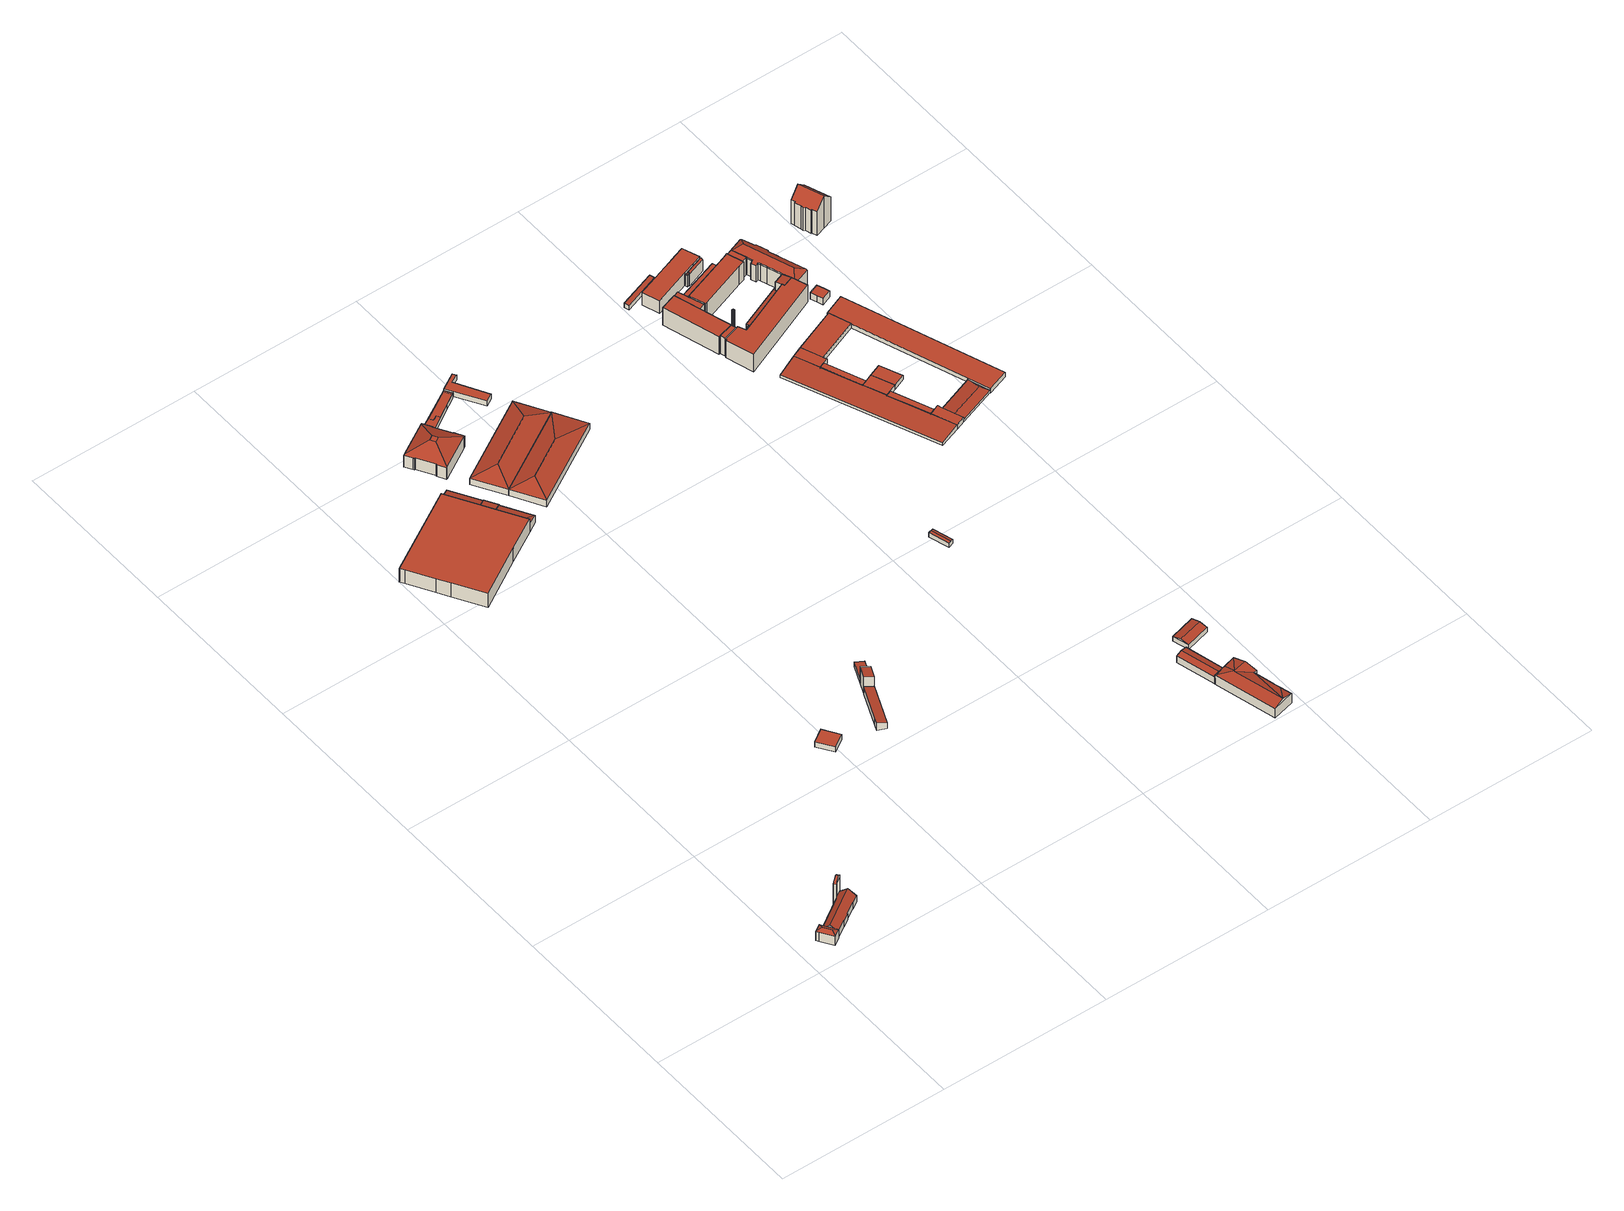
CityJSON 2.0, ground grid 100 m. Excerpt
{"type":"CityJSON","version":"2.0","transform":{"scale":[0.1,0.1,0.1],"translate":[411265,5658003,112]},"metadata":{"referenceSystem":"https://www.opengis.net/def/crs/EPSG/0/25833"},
"CityObjects":{
"building1":{"type":"Building","attributes":{"Gemeindeschluessel":14612000,"Geometrietyp2DReferenz":"3000","function":"31001_9998","roofType":"9999"},"children":["building1-1","building1-2","building1-3"]},
"building1-1":{"type":"BuildingPart","attributes":{"Dachtyp_tdc":"tdcFreeFormRoof","Dachneigung":39.98,"QualitaetDacherkennung":8,"Geometrietyp2DReferenz":"3000","measuredHeight":8.15,"roofType":"5000"},"parents":["building1"],"geometry":[{"type":"MultiSurface","lod":"2","boundaries":[[[0,1,2,3]],[[1,4,5,2]],[[4,6,7,5]],[[6,8,9,7]],[[8,10,11,9]],[[10,12,13,11]],[[14,15,16,17]],[[18,19,20,21]],[[19,22,23,20]],[[22,24,25,23]],[[24,26,27,25]],[[26,0,3,27]],[[22,19,18,15,14,28,29]],[[29,30,12,10,8,6,4,1,0,26,24,22]],[[3,2,5,7,9,11,13,31,17,16,21,20,23,25,27]]],"semantics":{"surfaces":[{"type":"WallSurface"},{"type":"RoofSurface"},{"type":"GroundSurface"}],"values":[0,0,0,0,0,0,0,0,0,0,0,0,1,1,2]}}]},
"building1-2":{"type":"BuildingPart","attributes":{"Dachtyp_tdc":"tdcGableRoof","Dachneigung":38.49,"QualitaetDacherkennung":12,"Geometrietyp2DReferenz":"3000","measuredHeight":17.09,"roofType":"3100"},"parents":["building1"],"geometry":[{"type":"MultiSurface","lod":"2","boundaries":[[[32,33,34,35]],[[33,36,18,21,34]],[[37,32,35,16,15]],[[37,38,39,32]],[[38,40,41,39]],[[33,41,40,36]],[[32,39,41,33]],[[36,40,38,37]],[[35,34,21,16]]],"semantics":{"surfaces":[{"type":"WallSurface"},{"type":"RoofSurface"},{"type":"GroundSurface"}],"values":[0,0,0,1,1,0,0,0,2]}}]},
"building1-3":{"type":"BuildingPart","attributes":{"Dachtyp_tdc":"tdcFreeFormRoof","Dachneigung":24.83,"QualitaetDacherkennung":41,"Geometrietyp2DReferenz":"3000","measuredHeight":7.49,"roofType":"5000"},"parents":["building1"],"geometry":[{"type":"MultiSurface","lod":"2","boundaries":[[[42,43,44,45]],[[43,46,47,44]],[[46,48,49,47]],[[48,50,14,17,49]],[[51,42,45,13,12]],[[48,46,52]],[[46,43,42,53,52]],[[42,51,53]],[[51,30,54,28,50,48,52,53]],[[45,44,47,49,17,31,13]]],"semantics":{"surfaces":[{"type":"WallSurface"},{"type":"RoofSurface"},{"type":"GroundSurface"}],"values":[0,0,0,0,0,1,1,1,1,2]}}]},
"building2":{"type":"Building","attributes":{"name":"Alter Schlachthof","Dachtyp_tdc":"tdcPolyFlatRoof","Gemeindeschluessel":14612000,"Dachneigung":0,"QualitaetDacherkennung":9,"Geometrietyp2DReferenz":"3000","measuredHeight":9.53,"function":"31001_2090","roofType":"1000"},"geometry":[{"type":"Solid","lod":"2","boundaries":[[[[55,56,57,58]],[[56,59,60,57]],[[59,61,62,60]],[[61,63,64,62]],[[63,65,66,64]],[[65,67,68,66]],[[67,69,70,68]],[[69,71,72,70]],[[71,73,74,72]],[[73,55,58,74]],[[73,71,69,67,65,63,61,59,56,55]],[[58,57,60,62,64,66,68,70,72,74]]]],"semantics":{"surfaces":[{"type":"WallSurface"},{"type":"RoofSurface"},{"type":"GroundSurface"}],"values":[[0,0,0,0,0,0,0,0,0,0,1,2]]}}]},
"building3":{"type":"Building","attributes":{"Gemeindeschluessel":14612000,"Dachtyp_tdc":"tdcPolyFlatRoof","Dachneigung":0,"QualitaetDacherkennung":78,"Geometrietyp2DReferenz":"3000","measuredHeight":3.71,"function":"31001_9998","roofType":"1000"},"geometry":[{"type":"Solid","lod":"2","boundaries":[[[[75,76,77,78]],[[76,79,80,77]],[[79,81,82,80]],[[81,75,78,82]],[[81,79,76,75]],[[78,77,80,82]]]],"semantics":{"surfaces":[{"type":"WallSurface"},{"type":"RoofSurface"},{"type":"GroundSurface"}],"values":[[0,0,0,0,1,2]]}}]},
"building4":{"type":"Building","attributes":{"name":"Alter Schlachthof","Dachtyp_tdc":"tdcPolyFlatRoof","Gemeindeschluessel":14612000,"Dachneigung":11.38,"QualitaetDacherkennung":73,"Geometrietyp2DReferenz":"3000","measuredHeight":6.28,"function":"31001_2090","roofType":"2100"},"geometry":[{"type":"Solid","lod":"2","boundaries":[[[[83,84,85,86]],[[84,87,88,85]],[[87,89,90,88]],[[89,83,86,90]],[[89,87,84,83]],[[86,85,88,90]]]],"semantics":{"surfaces":[{"type":"WallSurface"},{"type":"RoofSurface"},{"type":"GroundSurface"}],"values":[[0,0,0,0,1,2]]}}]},
"building5":{"type":"Building","attributes":{"name":"Alter Schlachthof","Dachtyp_tdc":"tdcPolyFlatRoof","Gemeindeschluessel":14612000,"Dachneigung":7.67,"QualitaetDacherkennung":67,"Geometrietyp2DReferenz":"3000","measuredHeight":6.2,"function":"31001_2090","roofType":"2100"},"geometry":[{"type":"Solid","lod":"2","boundaries":[[[[91,92,93,94]],[[92,95,90,93]],[[95,96,88,90]],[[96,91,94,88]],[[96,95,92,91]],[[94,93,90,88]]]],"semantics":{"surfaces":[{"type":"WallSurface"},{"type":"RoofSurface"},{"type":"GroundSurface"}],"values":[[0,0,0,0,1,2]]}}]},
"building6":{"type":"Building","attributes":{"Gemeindeschluessel":14612000,"Dachneigung":78.5,"Dachorientierung":0,"MittlereTraufHoehe":117.08,"QualitaetDacherkennung":98,"ObjektHoehe":5.22,"BodenHoehe":112.3,"Geometrietyp2DReferenz":"3000","AbsoluteHoehe":117.52,"Dachflaeche":137.96,"measuredHeight":5.22,"function":"31001_9998","roofType":"2100","storeysAboveGround":2},"geometry":[{"type":"MultiSurface","lod":"2","boundaries":[[[97,98,99,100]],[[98,101,102,99]],[[101,103,104,102]],[[103,105,106,104]],[[105,97,100,106]],[[105,103,101,98,97]],[[100,99,102,104,106]]],"semantics":{"surfaces":[{"type":"WallSurface"},{"type":"RoofSurface"},{"type":"GroundSurface"}],"values":[0,0,0,0,0,1,2]}}]},
"building7":{"type":"Building","attributes":{"name":"Alter Schlachthof","Dachtyp_tdc":"tdcHipAndGableRoof","Gemeindeschluessel":14612000,"Dachneigung":11.64,"QualitaetDacherkennung":58,"Geometrietyp2DReferenz":"3000","measuredHeight":6.26,"function":"31001_2090","roofType":"5000"},"geometry":[{"type":"Solid","lod":"2","boundaries":[[[[107,108,109,110]],[[108,111,64,109]],[[111,112,62,64]],[[112,107,110,62]],[[111,108,113]],[[107,112,114]],[[108,107,114,113]],[[112,111,113,114]],[[110,109,64,62]]]],"semantics":{"surfaces":[{"type":"WallSurface"},{"type":"RoofSurface"},{"type":"GroundSurface"}],"values":[[0,0,0,0,1,0,1,1,2]]}}]},
"building8":{"type":"Building","attributes":{"Gemeindeschluessel":14612000,"Dachneigung":77.65,"Dachorientierung":0,"MittlereTraufHoehe":123.57,"QualitaetDacherkennung":95,"ObjektHoehe":11.77,"BodenHoehe":112.38,"Geometrietyp2DReferenz":"3000","AbsoluteHoehe":124.15,"Dachflaeche":38.64,"measuredHeight":11.77,"function":"31001_9998","roofType":"2100","storeysAboveGround":4},"geometry":[{"type":"MultiSurface","lod":"2","boundaries":[[[115,116,117,118]],[[116,119,120,117]],[[119,121,122,120]],[[121,115,118,122]],[[121,119,116,115]],[[118,117,120,122]]],"semantics":{"surfaces":[{"type":"WallSurface"},{"type":"RoofSurface"},{"type":"GroundSurface"}],"values":[0,0,0,0,1,2]}}]},
"building9":{"type":"Building","attributes":{"Dachtyp_tdc":"tdcCutTentRoof","Gemeindeschluessel":14612000,"Dachneigung":25.78,"QualitaetDacherkennung":80,"Geometrietyp2DReferenz":"3000","measuredHeight":12.9,"function":"31001_9998","roofType":"9999"},"geometry":[{"type":"Solid","lod":"2","boundaries":[[[[123,124,125,126]],[[124,127,128,125]],[[127,129,130,128]],[[129,131,132,130]],[[131,133,134,132]],[[133,135,136,134]],[[135,137,138,136]],[[137,139,140,138]],[[139,141,142,140]],[[141,143,144,142]],[[143,145,146,144]],[[145,147,148,146]],[[147,149,150,148]],[[149,151,152,150]],[[151,153,154,152]],[[153,155,156,154]],[[155,157,158,156]],[[157,123,126,158]],[[135,133,131,129,127,124,123,157,159,160]],[[137,135,160,161]],[[155,153,151,149,147,145,143,141,139,137,161,162]],[[157,155,162,159]],[[162,161,160,159]],[[126,125,128,130,132,134,136,138,140,142,144,146,148,150,152,154,156,158]]]],"semantics":{"surfaces":[{"type":"WallSurface"},{"type":"RoofSurface"},{"type":"GroundSurface"}],"values":[[0,0,0,0,0,0,0,0,0,0,0,0,0,0,0,0,0,0,1,1,1,1,1,2]]}}]},
"building10":{"type":"Building","attributes":{"Gemeindeschluessel":14612000,"Dachneigung":81.82,"Dachorientierung":0,"MittlereTraufHoehe":115.26,"QualitaetDacherkennung":97,"ObjektHoehe":3.31,"BodenHoehe":112.33,"Geometrietyp2DReferenz":"3000","AbsoluteHoehe":115.64,"Dachflaeche":63.45,"measuredHeight":3.31,"function":"31001_9998","roofType":"2100","storeysAboveGround":1},"geometry":[{"type":"MultiSurface","lod":"2","boundaries":[[[163,164,165,166]],[[164,167,168,165]],[[167,169,170,168]],[[169,163,166,170]],[[169,167,164,163]],[[166,165,168,170]]],"semantics":{"surfaces":[{"type":"WallSurface"},{"type":"RoofSurface"},{"type":"GroundSurface"}],"values":[0,0,0,0,1,2]}}]},
"building11":{"type":"Building","attributes":{"Dachtyp_tdc":"tdcPolyFlatRoof","Gemeindeschluessel":14612000,"Dachneigung":0,"QualitaetDacherkennung":83,"Geometrietyp2DReferenz":"3000","measuredHeight":3.04,"function":"31001_9998","roofType":"1000"},"geometry":[{"type":"Solid","lod":"2","boundaries":[[[[171,172,173,174]],[[172,175,176,173]],[[175,177,178,176]],[[177,171,174,178]],[[177,175,172,171]],[[174,173,176,178]]]],"semantics":{"surfaces":[{"type":"WallSurface"},{"type":"RoofSurface"},{"type":"GroundSurface"}],"values":[[0,0,0,0,1,2]]}}]},
"building12":{"type":"Building","attributes":{"Dachtyp_tdc":"tdcHipRoof","Gemeindeschluessel":14612000,"Dachneigung":18.66,"QualitaetDacherkennung":62,"Geometrietyp2DReferenz":"3000","measuredHeight":7.81,"function":"31001_2000","roofType":"3200"},"geometry":[{"type":"Solid","lod":"2","boundaries":[[[[179,180,181,182]],[[180,183,184,181]],[[183,185,186,184]],[[185,179,182,186]],[[183,180,187]],[[179,185,188]],[[180,179,188,187]],[[185,183,187,188]],[[182,181,184,186]]]],"semantics":{"surfaces":[{"type":"WallSurface"},{"type":"RoofSurface"},{"type":"GroundSurface"}],"values":[[0,0,0,0,1,1,1,1,2]]}}]},
"building13":{"type":"Building","attributes":{"Gemeindeschluessel":14612000,"Dachneigung":90,"Dachorientierung":0,"MittlereTraufHoehe":115.45,"QualitaetDacherkennung":100,"ObjektHoehe":2.75,"BodenHoehe":112.71,"Geometrietyp2DReferenz":"3000","AbsoluteHoehe":115.45,"Dachflaeche":93.34,"measuredHeight":2.75,"function":"31001_2000","roofType":"1000","storeysAboveGround":1},"geometry":[{"type":"MultiSurface","lod":"2","boundaries":[[[189,190,191,192]],[[190,193,194,191]],[[193,195,196,194]],[[195,197,198,196]],[[197,199,200,198]],[[199,189,192,200]],[[199,197,195,193,190,189]],[[192,191,194,196,198,200]]],"semantics":{"surfaces":[{"type":"WallSurface"},{"type":"RoofSurface"},{"type":"GroundSurface"}],"values":[0,0,0,0,0,0,1,2]}}]},
"building14":{"type":"Building","attributes":{"Dachtyp_tdc":"tdcHipRoof","Gemeindeschluessel":14612000,"Dachneigung":18.47,"QualitaetDacherkennung":50,"Geometrietyp2DReferenz":"3000","measuredHeight":7.72,"function":"31001_2000","roofType":"3200"},"geometry":[{"type":"Solid","lod":"2","boundaries":[[[[201,202,184,186]],[[202,203,204,184]],[[203,205,206,204]],[[205,201,186,206]],[[203,202,207]],[[201,205,208]],[[202,201,208,207]],[[205,203,207,208]],[[186,184,204,206]]]],"semantics":{"surfaces":[{"type":"WallSurface"},{"type":"RoofSurface"},{"type":"GroundSurface"}],"values":[[0,0,0,0,1,1,1,1,2]]}}]},
"building15":{"type":"Building","attributes":{"Gemeindeschluessel":14612000,"Dachtyp_tdc":"tdcPolyFlatRoof","Dachneigung":0,"QualitaetDacherkennung":73,"Geometrietyp2DReferenz":"3000","measuredHeight":3.45,"function":"31001_9998","roofType":"1000"},"geometry":[{"type":"Solid","lod":"2","boundaries":[[[[209,210,211,212]],[[210,213,214,211]],[[213,215,216,214]],[[215,217,218,216]],[[217,219,220,218]],[[219,221,222,220]],[[221,209,212,222]],[[221,219,217,215,213,210,209]],[[212,211,214,216,218,220,222]]]],"semantics":{"surfaces":[{"type":"WallSurface"},{"type":"RoofSurface"},{"type":"GroundSurface"}],"values":[[0,0,0,0,0,0,0,1,2]]}}]},
"building16":{"type":"Building","attributes":{"Gemeindeschluessel":14612000,"Dachneigung":82.7,"Dachorientierung":-16.27,"MittlereTraufHoehe":115.8,"QualitaetDacherkennung":93,"ObjektHoehe":3.22,"BodenHoehe":112.78,"Geometrietyp2DReferenz":"3000","AbsoluteHoehe":116,"Dachflaeche":39.64,"measuredHeight":3.22,"function":"31001_9998","roofType":"3100","storeysAboveGround":1},"geometry":[{"type":"MultiSurface","lod":"2","boundaries":[[[223,224,225,226]],[[224,227,228,225]],[[227,229,230,228]],[[229,223,226,230]],[[227,224,231]],[[223,229,232]],[[224,223,232,231]],[[229,227,231,232]],[[226,225,228,230]]],"semantics":{"surfaces":[{"type":"WallSurface"},{"type":"RoofSurface"},{"type":"GroundSurface"}],"values":[0,0,0,0,0,0,1,1,2]}}]},
"building17":{"type":"Building","attributes":{"Dachtyp_tdc":"tdcGableRoof","Gemeindeschluessel":14612000,"Dachneigung":14.34,"QualitaetDacherkennung":86,"Geometrietyp2DReferenz":"3000","measuredHeight":5.36,"function":"31001_2000","roofType":"3100"},"geometry":[{"type":"Solid","lod":"2","boundaries":[[[[233,234,235,236]],[[234,237,238,235]],[[237,239,240,238]],[[239,233,236,240]],[[237,234,241]],[[233,239,242]],[[234,233,242,241]],[[239,237,241,242]],[[236,235,238,240]]]],"semantics":{"surfaces":[{"type":"WallSurface"},{"type":"RoofSurface"},{"type":"GroundSurface"}],"values":[[0,0,0,0,0,0,1,1,2]]}}]},
"building18":{"type":"Building","attributes":{"Dachtyp_tdc":"tdcFreeFormRoof","Gemeindeschluessel":14612000,"Dachneigung":14.89,"QualitaetDacherkennung":85,"Geometrietyp2DReferenz":"3000","measuredHeight":8.32,"function":"31001_2000","roofType":"5000"},"geometry":[{"type":"Solid","lod":"2","boundaries":[[[[243,244,236,245]],[[244,246,240,236]],[[246,247,248,240]],[[247,249,250,248]],[[249,251,252,250]],[[251,253,254,252]],[[253,255,256,254]],[[255,257,258,256]],[[257,259,260,258]],[[259,261,262,260]],[[261,263,264,262]],[[263,265,266,264]],[[265,243,245,266]],[[267,265,263]],[[259,263,261]],[[257,263,259]],[[251,255,253]],[[257,267,263]],[[251,267,257,255]],[[267,251,268]],[[269,270,268,251,249]],[[269,249,247]],[[247,270,269]],[[246,270,247]],[[246,271,270]],[[271,246,244]],[[271,244,243]],[[267,268,270,271,243,265]],[[245,236,240,248,250,252,254,256,258,260,262,264,266]]]],"semantics":{"surfaces":[{"type":"WallSurface"},{"type":"RoofSurface"},{"type":"GroundSurface"}],"values":[[0,0,0,0,0,0,0,0,0,0,0,0,0,0,1,1,1,1,1,1,1,0,1,1,1,1,1,1,2]]}}]},
"building19":{"type":"Building","attributes":{"Dachtyp_tdc":"tdcGableRoof","Gemeindeschluessel":14612000,"Dachneigung":14.03,"QualitaetDacherkennung":71,"Geometrietyp2DReferenz":"3000","measuredHeight":4.39,"function":"31001_2000","roofType":"3100"},"geometry":[{"type":"Solid","lod":"2","boundaries":[[[[272,273,274,275]],[[273,276,277,274]],[[276,278,279,277]],[[278,272,275,279]],[[276,273,280]],[[272,278,281]],[[273,272,281,280]],[[278,276,280,281]],[[275,274,277,279]]]],"semantics":{"surfaces":[{"type":"WallSurface"},{"type":"RoofSurface"},{"type":"GroundSurface"}],"values":[[0,0,0,0,0,0,1,1,2]]}}]},
"building20":{"type":"Building","attributes":{"Dachtyp_tdc":"tdcPolyFlatRoof","Gemeindeschluessel":14612000,"Dachneigung":0,"QualitaetDacherkennung":71,"Geometrietyp2DReferenz":"3000","measuredHeight":12.39,"function":"31001_9998","roofType":"1000"},"geometry":[{"type":"Solid","lod":"2","boundaries":[[[[282,283,284,285]],[[283,286,287,284]],[[286,288,289,287]],[[288,282,285,289]],[[288,286,283,282]],[[285,284,287,289]]]],"semantics":{"surfaces":[{"type":"WallSurface"},{"type":"RoofSurface"},{"type":"GroundSurface"}],"values":[[0,0,0,0,1,2]]}}]},
"building21":{"type":"Building","attributes":{"Dachtyp_tdc":"tdcPolyFlatRoof","Gemeindeschluessel":14612000,"Dachneigung":0,"QualitaetDacherkennung":60,"Geometrietyp2DReferenz":"3000","measuredHeight":12.35,"function":"31001_9998","roofType":"1000"},"geometry":[{"type":"Solid","lod":"2","boundaries":[[[[290,291,292,293]],[[291,294,295,292]],[[294,296,297,295]],[[296,298,299,297]],[[298,300,301,299]],[[300,302,303,301]],[[302,304,305,303]],[[304,290,293,305]],[[304,302,300,298,296,294,291,290]],[[293,292,295,297,299,301,303,305]]]],"semantics":{"surfaces":[{"type":"WallSurface"},{"type":"RoofSurface"},{"type":"GroundSurface"}],"values":[[0,0,0,0,0,0,0,0,1,2]]}}]},
"building22":{"type":"Building","attributes":{"Dachtyp_tdc":"tdcPolyFlatRoof","Gemeindeschluessel":14612000,"Dachneigung":8.72,"QualitaetDacherkennung":69,"Geometrietyp2DReferenz":"3000","measuredHeight":3.14,"function":"31001_9998","roofType":"2100"},"geometry":[{"type":"Solid","lod":"2","boundaries":[[[[306,307,308,309]],[[307,310,311,308]],[[310,312,313,311]],[[312,306,309,313]],[[312,310,307,306]],[[309,308,311,313]]]],"semantics":{"surfaces":[{"type":"WallSurface"},{"type":"RoofSurface"},{"type":"GroundSurface"}],"values":[[0,0,0,0,1,2]]}}]},
"building23":{"type":"Building","attributes":{"Dachtyp_tdc":"tdcPolyFlatRoof","Gemeindeschluessel":14612000,"Dachneigung":0,"QualitaetDacherkennung":32,"Geometrietyp2DReferenz":"3000","measuredHeight":12.05,"function":"31001_9998","roofType":"1000"},"geometry":[{"type":"Solid","lod":"2","boundaries":[[[[314,315,316,295]],[[315,317,318,316]],[[317,319,320,318]],[[319,321,297,320]],[[321,314,295,297]],[[321,319,317,315,314]],[[295,316,318,320,297]]]],"semantics":{"surfaces":[{"type":"WallSurface"},{"type":"RoofSurface"},{"type":"GroundSurface"}],"values":[[0,0,0,0,0,1,2]]}}]},
"building24":{"type":"Building","attributes":{"Stand_DGM":"2016","Stand_Basis-DLM":"2021","Gemeindeschluessel":"14612000","ObjektHoehe":20,"Stand_Laserscan":"2016","BodenHoehe":113.61,"Stand_3D-Stadtmodell":"2023","Geometrietyp2DReferenz":1000,"AbsoluteHoehe":133.61,"measuredHeight":20,"function":"51002_1290","roofType":"9999"},"geometry":[{"type":"MultiSurface","lod":"2","boundaries":[[[322,323,324]],[[322,324,325]],[[322,325,326]],[[322,326,327]],[[322,327,328]],[[322,328,329]],[[322,329,330]],[[322,330,331]],[[322,331,332]],[[322,332,333]],[[322,333,334]],[[322,334,335]],[[322,335,336]],[[322,336,337]],[[322,337,338]],[[322,338,339]],[[322,339,340]],[[322,340,341]],[[328,342,343]],[[327,326,344]],[[327,344,342]],[[326,325,345]],[[326,345,344]],[[325,324,346]],[[325,346,345]],[[324,323,347]],[[324,347,346]],[[323,322,348]],[[323,348,347]],[[322,341,349]],[[322,349,348]],[[341,340,350]],[[341,350,349]],[[340,339,351]],[[340,351,350]],[[339,338,352]],[[339,352,351]],[[338,337,353]],[[338,353,352]],[[337,336,354]],[[337,354,353]],[[336,335,355]],[[336,355,354]],[[335,334,356]],[[335,356,355]],[[334,333,357]],[[334,357,356]],[[333,332,358]],[[333,358,357]],[[332,331,359]],[[332,359,358]],[[331,330,360]],[[331,360,359]],[[330,329,361]],[[330,361,360]],[[329,328,343]],[[329,343,361]],[[328,327,342]],[[345,346,347]],[[345,347,348]],[[345,348,349]],[[345,349,350]],[[345,350,351]],[[345,351,352]],[[345,352,353]],[[345,353,354]],[[345,354,355]],[[345,355,356]],[[345,356,357]],[[345,357,358]],[[345,358,359]],[[345,359,360]],[[345,360,361]],[[345,361,343]],[[345,343,342]],[[345,342,344]]],"semantics":{"surfaces":[{"type":"RoofSurface"},{"type":"WallSurface"},{"type":"GroundSurface"}],"values":[0,0,0,0,0,0,0,0,0,0,0,0,0,0,0,0,0,0,1,1,1,1,1,1,1,1,1,1,1,1,1,1,1,1,1,1,1,1,1,1,1,1,1,1,1,1,1,1,1,1,1,1,1,1,1,1,1,1,2,2,2,2,2,2,2,2,2,2,2,2,2,2,2,2,2,2]}}]},
"building25":{"type":"Building","attributes":{"Dachtyp_tdc":"tdcPolyFlatRoof","Gemeindeschluessel":14612000,"Dachneigung":0,"QualitaetDacherkennung":53,"Geometrietyp2DReferenz":"3000","measuredHeight":5.5,"function":"31001_9998","roofType":"1000"},"geometry":[{"type":"Solid","lod":"2","boundaries":[[[[362,363,364,365]],[[363,366,367,364]],[[366,368,369,367]],[[368,362,365,369]],[[368,366,363,362]],[[365,364,367,369]]]],"semantics":{"surfaces":[{"type":"WallSurface"},{"type":"RoofSurface"},{"type":"GroundSurface"}],"values":[[0,0,0,0,1,2]]}}]},
"building26":{"type":"Building","attributes":{"name":"NEO","Dachtyp_tdc":"tdcPolyFlatRoof","Gemeindeschluessel":14612000,"Dachneigung":0,"QualitaetDacherkennung":0,"Geometrietyp2DReferenz":"3000","BezugspunktDach":"2000","measuredHeight":3,"function":"31001_9998"},"geometry":[{"type":"MultiSurface","lod":"2","boundaries":[[[370,371,372,373,374]],[[374,373,375,376]],[[373,372,377,375]],[[372,371,378,377]],[[371,370,379,378]],[[370,374,376,379]],[[376,375,377,378,379]]],"semantics":{"surfaces":[{"type":"RoofSurface"},{"type":"WallSurface"},{"type":"GroundSurface"}],"values":[0,1,1,1,1,1,2]}}]},
"building27":{"type":"Building","attributes":{"Dachtyp_tdc":"tdcPolyFlatRoof","Gemeindeschluessel":14612000,"Dachneigung":0,"QualitaetDacherkennung":67,"Geometrietyp2DReferenz":"3000","measuredHeight":8.92,"function":"31001_9998","roofType":"1000"},"geometry":[{"type":"Solid","lod":"2","boundaries":[[[[380,381,382,383]],[[381,384,385,382]],[[384,386,387,385]],[[386,388,389,387]],[[388,390,391,389]],[[390,392,393,391]],[[392,394,395,393]],[[392,390,388,386,384,381,380,396,397,394]],[[395,398,399,383,382,385,387,389,391,393]],[[394,397,398,395]],[[397,396,399,398]],[[396,380,383,399]]]],"semantics":{"surfaces":[{"type":"WallSurface"},{"type":"RoofSurface"},{"type":"GroundSurface"}],"values":[[0,0,0,0,0,0,0,1,2,0,0,0]]}}]},
"building28":{"type":"Building","attributes":{"name":"NEO","Dachtyp_tdc":"tdcPolyFlatRoof","Gemeindeschluessel":14612000,"Dachneigung":0,"QualitaetDacherkennung":0,"Geometrietyp2DReferenz":"3000","BezugspunktDach":"2000","measuredHeight":3,"function":"31001_9998"},"geometry":[{"type":"MultiSurface","lod":"2","boundaries":[[[400,401,402,403,404]],[[402,401,405,406]],[[401,400,407,405]],[[400,404,408,407]],[[404,403,409,408]],[[403,402,406,409]],[[408,409,406,405,407]]],"semantics":{"surfaces":[{"type":"RoofSurface"},{"type":"WallSurface"},{"type":"GroundSurface"}],"values":[0,1,1,1,1,1,2]}}]},
"building29":{"type":"Building","attributes":{"Dachtyp_tdc":"tdcPolyFlatRoof","Gemeindeschluessel":14612000,"Dachneigung":0,"QualitaetDacherkennung":58,"Geometrietyp2DReferenz":"3000","measuredHeight":12.03,"function":"31001_9998","roofType":"1000"},"geometry":[{"type":"Solid","lod":"2","boundaries":[[[[410,411,412,413]],[[411,414,415,412]],[[414,416,417,415]],[[416,418,285,417]],[[418,419,289,285]],[[419,420,421,289]],[[420,422,423,421]],[[422,424,425,423]],[[424,426,427,425]],[[426,428,429,427]],[[428,430,431,429]],[[430,432,433,431]],[[432,434,435,433]],[[434,410,413,435]],[[434,432,430,428,426,424,422,420,419,418,416,414,411,410]],[[413,412,415,417,285,289,421,423,425,427,429,431,433,435]]]],"semantics":{"surfaces":[{"type":"WallSurface"},{"type":"RoofSurface"},{"type":"GroundSurface"}],"values":[[0,0,0,0,0,0,0,0,0,0,0,0,0,0,1,2]]}}]},
"building30":{"type":"Building","attributes":{"Dachtyp_tdc":"tdcPolyFlatRoof","Gemeindeschluessel":14612000,"Dachneigung":0,"QualitaetDacherkennung":41,"Geometrietyp2DReferenz":"3000","measuredHeight":5.56,"function":"31001_9998","roofType":"1000"},"geometry":[{"type":"Solid","lod":"2","boundaries":[[[[436,437,438,439]],[[437,440,441,438]],[[440,442,443,441]],[[442,436,439,443]],[[442,440,437,436]],[[439,438,441,443]]]],"semantics":{"surfaces":[{"type":"WallSurface"},{"type":"RoofSurface"},{"type":"GroundSurface"}],"values":[[0,0,0,0,1,2]]}}]},
"building31":{"type":"Building","attributes":{"Dachtyp_tdc":"tdcPolyFlatRoof","Gemeindeschluessel":14612000,"Dachneigung":0,"QualitaetDacherkennung":69,"Geometrietyp2DReferenz":"3000","measuredHeight":12.73,"function":"31001_9998","roofType":"1000"},"geometry":[{"type":"Solid","lod":"2","boundaries":[[[[444,445,446,447]],[[445,448,449,446]],[[448,450,451,449]],[[450,452,453,451]],[[452,454,455,453]],[[454,456,457,455]],[[456,458,459,457]],[[458,460,461,459]],[[460,444,447,461]],[[460,458,456,454,452,450,448,445,444]],[[447,446,449,451,453,455,457,459,461]]]],"semantics":{"surfaces":[{"type":"WallSurface"},{"type":"RoofSurface"},{"type":"GroundSurface"}],"values":[[0,0,0,0,0,0,0,0,0,1,2]]}}]},
"building32":{"type":"Building","attributes":{"Dachtyp_tdc":"tdcPolyFlatRoof","Gemeindeschluessel":14612000,"Dachneigung":2.61,"QualitaetDacherkennung":60,"Geometrietyp2DReferenz":"3000","measuredHeight":5.62,"function":"31001_9998","roofType":"2100"},"geometry":[{"type":"Solid","lod":"2","boundaries":[[[[462,463,464,465]],[[463,466,467,464]],[[466,468,469,467]],[[468,470,429,469]],[[470,471,427,429]],[[471,472,473,427]],[[472,462,465,473]],[[472,471,470,468,466,463,462]],[[465,464,467,469,429,427,473]]]],"semantics":{"surfaces":[{"type":"WallSurface"},{"type":"RoofSurface"},{"type":"GroundSurface"}],"values":[[0,0,0,0,0,0,0,1,2]]}}]},
"building33":{"type":"Building","attributes":{"name":"NEO","Dachtyp_tdc":"tdcPolyFlatRoof","Gemeindeschluessel":14612000,"Dachneigung":0,"QualitaetDacherkennung":100,"Geometrietyp2DReferenz":"3000","measuredHeight":3,"function":"31001_9998","roofType":"1000"},"geometry":[{"type":"Solid","lod":"2","boundaries":[[[[474,475,476,477]],[[475,478,479,476]],[[478,480,481,479]],[[480,474,477,481]],[[480,478,475,474]],[[477,476,479,481]]]],"semantics":{"surfaces":[{"type":"WallSurface"},{"type":"RoofSurface"},{"type":"GroundSurface"}],"values":[[0,0,0,0,1,2]]}}]},
"building34":{"type":"Building","attributes":{"Dachtyp_tdc":"tdcFreeFormRoof","Gemeindeschluessel":14612000,"Dachneigung":37.82,"QualitaetDacherkennung":17,"Geometrietyp2DReferenz":"3000","measuredHeight":8.64,"function":"31001_9998","roofType":"5000"},"geometry":[{"type":"Solid","lod":"2","boundaries":[[[[482,483,484,485]],[[483,486,487,484]],[[486,488,489,487]],[[488,490,491,489]],[[490,492,493,491]],[[492,494,495,493]],[[494,482,485,495]],[[496,497,494,492]],[[498,496,492,490]],[[499,498,490,488]],[[499,488,486]],[[483,499,486]],[[483,498,499]],[[483,496,498]],[[483,497,496]],[[497,483,482]],[[497,482,494]],[[485,484,487,489,491,493,495]]]],"semantics":{"surfaces":[{"type":"WallSurface"},{"type":"RoofSurface"},{"type":"GroundSurface"}],"values":[[0,0,0,0,0,0,0,1,1,1,0,1,1,1,1,1,1,2]]}}]},
"building35":{"type":"Building","attributes":{"name":"NEO","Gemeindeschluessel":14612000,"Geometrietyp2DReferenz":"3000","function":"31001_9998","roofType":"9999"},"children":["building35-1","building35-2","building35-3","building35-4","building35-5","building35-6","building35-7"]},
"building35-1":{"type":"BuildingPart","attributes":{"Dachtyp_tdc":"tdcPolyFlatRoof","Dachneigung":0,"QualitaetDacherkennung":92,"Geometrietyp2DReferenz":"3000","measuredHeight":3.3,"roofType":"1000"},"parents":["building35"],"geometry":[{"type":"MultiSurface","lod":"2","boundaries":[[[500,370,501,502]],[[370,371,503,504,501]],[[505,506,507,508,509]],[[510,500,502,511]],[[510,506,505,371,370,500]],[[502,501,504,508,507,511]]],"semantics":{"surfaces":[{"type":"WallSurface"},{"type":"RoofSurface"},{"type":"GroundSurface"}],"values":[0,0,0,0,1,2]}}]},
"building35-2":{"type":"BuildingPart","attributes":{"Dachtyp_tdc":"tdcPolyFlatRoof","Dachneigung":5.99,"QualitaetDacherkennung":68,"Geometrietyp2DReferenz":"3000","measuredHeight":3.06,"roofType":"2100"},"parents":["building35"],"geometry":[{"type":"MultiSurface","lod":"2","boundaries":[[[503,512,513,504]],[[512,514,515,513]],[[516,517,518,519]],[[517,520,521,518]],[[520,522,523,521]],[[524,525,526,527]],[[525,528,529,526]],[[528,509,508,529]],[[528,525,524,522,520,517,516,514,512,503,509]],[[508,504,513,515,519,518,521,523,527,526,529]]],"semantics":{"surfaces":[{"type":"WallSurface"},{"type":"RoofSurface"},{"type":"GroundSurface"}],"values":[0,0,0,0,0,0,0,0,1,2]}}]},
"building35-3":{"type":"BuildingPart","attributes":{"Dachtyp_tdc":"tdcPolyFlatRoof","Dachneigung":0,"QualitaetDacherkennung":0,"Geometrietyp2DReferenz":"3000","measuredHeight":3.32,"roofType":"9999"},"parents":["building35"],"geometry":[{"type":"MultiSurface","lod":"2","boundaries":[[[530,506,510,531]],[[531,532,533]],[[531,510,511,532]],[[530,534,535,507,506]],[[533,534,530,531]],[[532,511,507,535]],[[506,507,511,510]],[[533,532,535,534]]],"semantics":{"surfaces":[{"type":"RoofSurface"},{"type":"WallSurface"},{"type":"GroundSurface"},{"type":"ClosureSurface","isClosure":"1","QuelleClosure":"LoD1Solid"}],"values":[0,1,1,1,1,2,3,3]}}]},
"building35-4":{"type":"BuildingPart","attributes":{"Dachtyp_tdc":"tdcHipAndGableRoof","Dachneigung":10.3,"QualitaetDacherkennung":31,"Geometrietyp2DReferenz":"3000","measuredHeight":3.14,"roofType":"5000"},"parents":["building35"],"geometry":[{"type":"MultiSurface","lod":"2","boundaries":[[[536,537,538,539]],[[540,541,542,543]],[[536,544,545]],[[544,546,547,545]],[[537,536,545,547]],[[540,546,544,541]],[[542,539,538,543]]],"semantics":{"surfaces":[{"type":"WallSurface"},{"type":"RoofSurface"},{"type":"GroundSurface"}],"values":[0,0,1,1,1,0,2]}}]},
"building35-5":{"type":"BuildingPart","attributes":{"Dachtyp_tdc":"tdcPolyFlatRoof","Dachneigung":0,"QualitaetDacherkennung":0,"Geometrietyp2DReferenz":"3000","measuredHeight":3.15,"roofType":"9999"},"parents":["building35"],"geometry":[{"type":"MultiSurface","lod":"2","boundaries":[[[548,549,550,551,404,403]],[[403,404,552,523,522]],[[404,551,553,552]],[[551,550,546,540,543,553]],[[537,547,546,550,549]],[[549,548,524,527,538,537]],[[522,524,548,403]],[[523,552,553,543,538,527]],[[537,538,543,540]],[[537,540,546,547]],[[522,523,527,524]]],"semantics":{"surfaces":[{"type":"RoofSurface"},{"type":"WallSurface"},{"type":"GroundSurface"},{"type":"ClosureSurface","isClosure":"1","QuelleClosure":"LoD1Solid"}],"values":[0,1,1,1,1,1,1,2,3,3,3]}}]},
"building35-6":{"type":"BuildingPart","attributes":{"Dachtyp_tdc":"tdcPolyFlatRoof","Dachneigung":0,"QualitaetDacherkennung":0,"Geometrietyp2DReferenz":"3000","measuredHeight":3.25,"roofType":"9999"},"parents":["building35"],"geometry":[{"type":"MultiSurface","lod":"2","boundaries":[[[373,554,555,480,474,374]],[[474,480,556,557]],[[480,555,558,556]],[[555,554,516,519,558]],[[514,516,554,373]],[[373,374,559,515,514]],[[374,474,557,559]],[[559,557,556,558,519,515]],[[514,515,519,516]]],"semantics":{"surfaces":[{"type":"RoofSurface"},{"type":"WallSurface"},{"type":"GroundSurface"},{"type":"ClosureSurface","isClosure":"1","QuelleClosure":"LoD1Solid"}],"values":[0,1,1,1,1,1,1,2,3]}}]},
"building35-7":{"type":"BuildingPart","attributes":{"Dachtyp_tdc":"tdcPolyFlatRoof","Dachneigung":0,"QualitaetDacherkennung":0,"Geometrietyp2DReferenz":"3000","measuredHeight":3,"roofType":"9999"},"parents":["building35"],"geometry":[{"type":"MultiSurface","lod":"2","boundaries":[[[560,561,562,563,534,533,564,565]],[[561,560,566,567]],[[560,565,539,566]],[[565,536,539]],[[544,536,565,564]],[[564,542,541,544]],[[564,533,532,542]],[[534,563,568,535]],[[563,562,569,568]],[[562,561,567,569]],[[542,532,535,568,569,567,566,539]],[[541,542,539,536]],[[541,536,544]],[[535,532,533,534]]],"semantics":{"surfaces":[{"type":"RoofSurface"},{"type":"WallSurface"},{"type":"GroundSurface"},{"type":"ClosureSurface","isClosure":"1","QuelleClosure":"LoD1Solid"}],"values":[0,1,1,1,1,1,1,1,1,1,2,3,3,3]}}]},
"building36":{"type":"Building","attributes":{"Dachtyp_tdc":"tdcPolyFlatRoof","Gemeindeschluessel":14612000,"Dachneigung":0,"QualitaetDacherkennung":70,"Geometrietyp2DReferenz":"3000","measuredHeight":12.07,"function":"31001_9998","roofType":"1000"},"geometry":[{"type":"Solid","lod":"2","boundaries":[[[[570,571,457,572]],[[571,573,455,457]],[[573,574,575,455]],[[574,576,577,575]],[[576,578,579,577]],[[578,580,581,579]],[[580,582,583,581]],[[582,570,572,583]],[[582,580,578,576,574,573,571,570]],[[572,457,455,575,577,579,581,583]]]],"semantics":{"surfaces":[{"type":"WallSurface"},{"type":"RoofSurface"},{"type":"GroundSurface"}],"values":[[0,0,0,0,0,0,0,0,1,2]]}}]},
"building37":{"type":"Building","attributes":{"Dachtyp_tdc":"tdcPolyFlatRoof","Gemeindeschluessel":14612000,"Dachneigung":7.11,"QualitaetDacherkennung":47,"Geometrietyp2DReferenz":"3000","measuredHeight":12.09,"function":"31001_9998","roofType":"2100"},"geometry":[{"type":"Solid","lod":"2","boundaries":[[[[584,585,469,429]],[[585,586,467,469]],[[586,587,588,467]],[[587,432,433,588]],[[432,430,431,433]],[[430,584,429,431]],[[430,432,587,586,585,584]],[[429,469,467,588,433,431]]]],"semantics":{"surfaces":[{"type":"WallSurface"},{"type":"RoofSurface"},{"type":"GroundSurface"}],"values":[[0,0,0,0,0,0,1,2]]}}]},
"building38":{"type":"Building","attributes":{"Dachtyp_tdc":"tdcFreeFormRoof","Gemeindeschluessel":14612000,"Dachneigung":29.74,"QualitaetDacherkennung":71,"Geometrietyp2DReferenz":"3000","measuredHeight":14.82,"function":"31001_9998","roofType":"5000"},"geometry":[{"type":"Solid","lod":"2","boundaries":[[[[589,590,591,592]],[[590,593,594,591]],[[593,595,596,594]],[[595,597,598,596]],[[597,599,600,598]],[[599,601,602,600]],[[601,603,604,602]],[[603,605,606,604]],[[605,607,608,606]],[[607,609,610,608]],[[609,611,612,610]],[[611,613,614,612]],[[613,615,616,614]],[[615,617,618,616]],[[617,619,620,618]],[[619,621,622,620]],[[621,623,624,622]],[[623,625,626,624]],[[625,627,628,626]],[[627,629,630,628]],[[629,631,632,630]],[[631,633,634,632]],[[633,635,636,634]],[[635,589,592,636]],[[637,638,639,640,597]],[[641,642,619,643,644,645]],[[646,647,648,649,650,651,652,653,654,655,641,645,639,638]],[[656,657,658,659,660,640,639,645,644,661,662,611,609]],[[613,662,661,615]],[[611,662,613]],[[615,661,644,643,617]],[[599,660,659,601]],[[597,640,660,599]],[[601,659,658,603]],[[603,658,657,605]],[[605,657,656,607]],[[607,656,609]],[[623,655,654,625]],[[621,642,641,655,623]],[[625,654,653,627]],[[627,653,652,629]],[[629,652,651,631]],[[631,651,650,633]],[[633,650,649,635]],[[635,649,648,589]],[[589,648,647,590]],[[590,647,646,593]],[[593,646,638,637,595]],[[619,642,621]],[[617,643,619]],[[595,637,597]],[[592,591,594,596,598,600,602,604,606,608,610,612,614,616,618,620,622,624,626,628,630,632,634,636]]]],"semantics":{"surfaces":[{"type":"WallSurface"},{"type":"RoofSurface"},{"type":"GroundSurface"}],"values":[[0,0,0,0,0,0,0,0,0,0,0,0,0,0,0,0,0,0,0,0,0,0,0,0,1,1,1,1,0,0,0,0,0,0,0,0,0,0,0,0,0,0,0,0,0,0,0,0,0,0,0,2]]}}]},
"building39":{"type":"Building","attributes":{"Dachtyp_tdc":"tdcPolyFlatRoof","Gemeindeschluessel":14612000,"Dachneigung":0,"QualitaetDacherkennung":81,"Geometrietyp2DReferenz":"3000","measuredHeight":4.4,"function":"31001_9998","roofType":"1000"},"geometry":[{"type":"Solid","lod":"2","boundaries":[[[[663,664,665,666]],[[664,667,668,665]],[[667,669,670,668]],[[669,671,672,670]],[[671,673,674,672]],[[673,663,666,674]],[[673,671,669,667,664,663]],[[666,665,668,670,672,674]]]],"semantics":{"surfaces":[{"type":"WallSurface"},{"type":"RoofSurface"},{"type":"GroundSurface"}],"values":[[0,0,0,0,0,0,1,2]]}}]},
"building40":{"type":"Building","attributes":{"Dachtyp_tdc":"tdcGableRoof","Gemeindeschluessel":14612000,"Dachneigung":44.67,"QualitaetDacherkennung":75,"Geometrietyp2DReferenz":"3000","measuredHeight":22.5,"function":"31001_9998","roofType":"3100"},"geometry":[{"type":"Solid","lod":"2","boundaries":[[[[675,676,677,678,679,680,681,682,683,684,685,686,687]],[[688,689,676,675]],[[689,690,677,676]],[[690,691,678,677]],[[691,692,679,678]],[[692,693,680,679]],[[693,694,681,680]],[[694,695,682,681]],[[695,696,683,682]],[[696,697,684,683]],[[697,698,685,684]],[[698,699,686,685]],[[699,700,687,686]],[[700,688,675,687]],[[698,697,696,695]],[[695,694,693,692,691,690,689,688,700,699,698]]]],"semantics":{"surfaces":[{"type":"GroundSurface"},{"type":"WallSurface"},{"type":"RoofSurface"}],"values":[[0,1,1,1,1,1,1,1,1,1,1,1,1,1,2,2]]}}]}
},
"vertices":[
[393,241,52],[326,197,52],[326,197,6],[393,241,6],[327,195,50],[327,195,6],[285,167,50],[285,167,6],[284,169,52],[284,169,6],[216,125,52],[216,125,6],[217,123,51],[217,123,6],[171,194,52],[347,310,52],[347,310,6],[171,194,6],[390,339,52],[390,338,53],[390,338,6],[390,339,6],[413,304,87],[413,304,6],[438,267,50],[438,267,6],[394,238,50],[394,238,6],[181,177,69],[193,159,87],[205,141,69],[193,159,6],
[337,324,149],[381,352,149],[381,352,6],[337,324,6],[390,339,149],[347,310,149],[376,329,177],[367,343,177],[390,339,166],[381,352,166],
[175,95,69],[128,166,69],[128,166,6],[175,95,6],[119,180,69],[119,180,6],[161,208,69],[161,208,6],[171,194,69],[217,123,69],[154,173,81],[182,130,81],[193,159,69],
[2,3361,96],[474,3639,96],[474,3639,0],[2,3361,0],[572,3473,96],[572,3473,0],[613,3402,96],[613,3402,0],[711,3237,96],[711,3237,0],[528,3130,96],[528,3130,0],[239,2959,96],[239,2959,0],[141,3125,96],[141,3125,0],[100,3195,96],[100,3195,0],[18,3335,96],[18,3335,0],
[980,1136,42],[920,1227,42],[920,1227,5],[980,1136,5],[996,1277,42],[996,1277,5],[1056,1186,42],[1056,1186,5],
[474,3639,63],[539,3677,48],[539,3677,1],[474,3639,1],[637,3511,48],[637,3511,1],[572,3473,63],[572,3473,1],
[678,3440,52],[613,3402,62],[613,3402,1],[678,3440,1],[572,3473,62],[637,3511,52],
[1231,1132,55],[1245,1166,55],[1245,1166,3],[1231,1132,3],[1333,1368,55],[1333,1368,3],[1381,1347,44],[1381,1347,3],[1279,1111,44],[1279,1111,3],
[678,3440,48],[775,3275,48],[775,3275,0],[678,3440,0],[711,3237,61],[613,3402,61],[685,3289,63],[617,3405,63],
[1361,1434,122],[1410,1412,110],[1410,1412,4],[1361,1434,4],[1381,1347,110],[1381,1347,4],[1333,1368,122],[1333,1368,4],
[699,4086,81],[728,4036,81],[728,4036,1],[699,4086,1],[724,4034,83],[724,4034,1],[781,3937,83],[781,3937,1],[785,3940,81],[785,3940,1],[814,3891,81],[814,3891,1],[810,3888,83],[810,3888,1],[615,3773,83],[615,3773,1],[612,3771,81],[612,3771,1],[586,3815,81],[586,3815,1],[583,3820,80],[583,3820,1],[586,3822,83],[586,3822,1],[530,3918,83],[530,3918,1],[526,3916,81],[526,3916,1],[521,3925,81],[521,3925,1],[496,3966,81],[496,3966,1],[500,3969,83],[500,3969,1],[694,4084,83],[694,4084,1],[660,3951,130],[677,3922,130],[649,3904,130],[631,3935,130],
[1409,1543,36],[1457,1522,29],[1457,1522,3],[1409,1543,3],[1410,1412,29],[1410,1412,3],[1361,1434,36],[1361,1434,3],
[976,4192,34],[728,4036,34],[728,4036,4],[976,4192,4],[699,4086,34],[699,4086,4],[949,4234,34],[949,4234,4],
[677,3674,46],[1165,3962,46],[1165,3962,3],[677,3674,3],[1270,3784,46],[1270,3784,3],[781,3497,46],[781,3497,3],[1128,3820,81],[823,3640,81],
[826,4099,35],[814,4119,35],[814,4119,7],[826,4099,7],[786,4103,35],[786,4103,7],[772,4126,35],[772,4126,7],[941,4228,35],[941,4228,7],[967,4184,35],[967,4184,7],
[781,3497,48],[1270,3784,48],[1371,3612,46],[1371,3612,3],[883,3323,46],[883,3323,3],[1151,3603,81],[919,3466,81],
[1112,4066,43],[1070,4041,43],[1070,4041,8],[1112,4066,8],[976,4192,43],[976,4192,8],[949,4234,43],[949,4234,8],[1046,4292,43],[1046,4292,8],[1058,4271,43],[1058,4271,8],[1012,4246,43],[1012,4246,8],
[2265,2024,38],[2299,1908,38],[2299,1908,8],[2265,2024,8],[2268,1898,38],[2268,1898,8],[2234,2015,38],[2234,2015,8],[2284,1903,40],[2250,2019,40],
[2731,368,52],[2672,600,52],[2672,600,8],[2731,368,8],[2745,619,52],[2745,619,8],[2804,387,52],[2804,387,8],[2708,609,62],[2768,378,62],
[2729,368,72],[2731,368,72],[2729,368,8],[2804,387,72],[2874,406,72],[2874,406,8],[2910,267,72],[2910,267,8],[2891,263,72],[2891,263,8],[2920,151,72],[2920,151,8],[2923,139,72],[2923,139,8],[2932,103,72],[2932,103,8],[2939,76,72],[2939,76,8],[2944,57,72],[2944,57,8],[2949,38,72],[2949,38,8],[2822,5,72],[2822,5,8],[2886,22,90],[2811,313,90],[2892,336,91],[2814,318,91],[2740,361,75],
[2744,724,43],[2891,763,43],[2891,763,11],[2744,724,11],[2916,670,42],[2916,670,11],[2769,630,42],[2769,630,11],[2903,716,55],[2756,677,55],
[2194,3592,140],[2185,3622,140],[2185,3622,16],[2194,3592,16],[2271,3646,140],[2271,3646,16],[2280,3617,140],[2280,3617,16],
[2178,3620,136],[2081,3948,136],[2081,3948,13],[2178,3620,13],[2176,3980,136],[2176,3980,13],[2221,3830,136],[2221,3830,13],[2268,3671,136],[2268,3671,13],[2275,3648,136],[2275,3648,13],[2271,3646,136],[2271,3646,13],[2185,3622,136],[2185,3622,13],
[2222,4235,42],[2232,4209,38],[2232,4209,11],[2222,4235,11],[2016,4132,38],[2016,4132,11],[2007,4159,42],[2007,4159,11],
[2176,3980,133],[2206,3991,133],[2206,3991,13],[2228,3929,133],[2228,3929,13],[2258,3843,133],[2258,3843,13],[2221,3830,133],
[2303,3663,216],[2303,3665,216],[2301,3667,216],[2299,3668,216],[2297,3669,216],[2295,3669,216],[2292,3668,216],[2291,3667,216],[2289,3665,216],[2288,3663,216],[2288,3660,216],[2289,3658,216],[2291,3656,216],[2292,3655,216],[2295,3654,216],[2297,3654,216],[2299,3655,216],[2301,3656,216],[2303,3658,216],[2303,3660,216],[2295,3669,16],[2292,3668,16],[2297,3669,16],[2299,3668,16],[2301,3667,16],[2303,3665,16],[2303,3663,16],[2303,3660,16],[2303,3658,16],[2301,3656,16],[2299,3655,16],[2297,3654,16],[2295,3654,16],[2292,3655,16],[2291,3656,16],[2289,3658,16],[2288,3660,16],[2288,3663,16],[2289,3665,16],[2291,3667,16],
[2358,3636,72],[2381,3646,72],[2381,3646,17],[2358,3636,17],[2396,3612,72],[2396,3612,17],[2372,3602,72],[2372,3602,17],
[2530,3240,43],[2499,3227,43],[2551,3098,43],[2589,3005,43],[2620,3017,43],[2589,3005,13],[2620,3017,13],[2551,3098,13],[2499,3227,13],[2530,3240,13],
[2315,4200,99],[2368,4219,99],[2368,4219,10],[2315,4200,10],[2373,4221,99],[2373,4221,10],[2424,4239,99],[2424,4239,10],[2459,4140,99],[2459,4140,10],[2456,4139,99],[2456,4139,10],[2402,4121,99],[2402,4121,10],[2333,4096,99],[2333,4096,10],[2086,4120,99],[2120,4022,99],[2120,4022,10],[2086,4120,10],
[2671,2890,42],[2640,2877,42],[2682,2775,42],[2734,2647,42],[2765,2660,42],[2640,2877,12],[2682,2775,12],[2671,2890,12],[2765,2660,12],[2734,2647,12],
[2737,3635,137],[2237,3423,137],[2237,3423,16],[2737,3635,16],[2189,3582,137],[2189,3582,16],[2196,3584,137],[2196,3584,16],[2194,3592,137],[2280,3617,137],[2293,3621,137],[2293,3621,16],[2313,3577,137],[2313,3577,16],[2372,3602,137],[2372,3602,16],[2396,3612,137],[2396,3612,16],[2641,3718,137],[2641,3718,16],[2646,3703,137],[2646,3703,16],[2705,3725,137],[2705,3725,16],[2716,3693,137],[2716,3693,16],
[2206,3991,68],[2498,4090,68],[2498,4090,12],[2206,3991,12],[2519,4031,68],[2519,4031,12],[2228,3929,68],[2228,3929,12],
[2268,3838,142],[2261,3835,142],[2261,3835,14],[2268,3838,14],[2258,3843,142],[2258,3843,14],[2228,3929,142],[2228,3929,14],[2519,4031,142],[2519,4031,14],[2550,4042,142],[2550,4042,14],[2579,3957,142],[2579,3957,14],[2582,3948,142],[2582,3948,14],[2546,3936,142],[2546,3936,14],
[2375,3661,70],[2630,3768,70],[2630,3768,16],[2375,3661,16],[2635,3756,71],[2635,3756,16],[2628,3754,71],[2628,3754,16],[2641,3718,73],[2396,3612,73],[2381,3646,71],[2381,3646,16],
[2663,3035,43],[2733,3063,43],[2733,3063,13],[2663,3035,13],[2785,2936,43],[2785,2936,13],[2715,2907,43],[2715,2907,13],
[2333,4096,89],[2402,4121,89],[2402,4121,11],[2333,4096,11],[2456,4139,89],[2456,4139,11],[2462,4120,89],[2462,4120,11],[2350,4081,89],[2350,4081,11],[2348,4085,89],[2348,4085,11],[2338,4081,89],[2338,4081,11],[2353,4095,96],[2342,4091,96],[2356,4094,97],[2459,4130,97],
[2559,3252,43],[2530,3240,10],[2559,3252,10],[2499,3227,41],[2499,3227,10],[2442,3368,43],[2503,3392,43],[2503,3392,10],[2442,3368,10],[2442,3368,41],[2551,3272,43],[2551,3272,10],
[2551,3098,41],[2551,3098,10],[2589,3005,41],[2589,3005,10],[2641,2877,41],[2640,2877,41],[2640,2877,10],[2641,2877,10],[2682,2775,41],[2682,2775,10],[2734,2647,41],[2734,2647,10],[2789,2509,41],[2665,2465,27],[2665,2465,10],[2789,2509,10],[2320,3318,27],[2320,3318,10],
[2755,3494,43],[2799,3371,43],[2799,3371,10],[2799,3371,40],[2755,3494,40],[2755,3494,10],
[3070,2609,26],[2845,2529,26],[2845,2529,10],[3070,2609,10],[2801,2651,26],[3027,2732,26],[3027,2732,10],[2801,2651,10],[3027,2732,27],[3035,2651,41],[2801,2651,27],[2827,2577,41],
[2789,2509,42],[2845,2529,42],[2801,2651,42],[2794,2672,42],[2765,2660,10],[2794,2672,10],
[2641,2877,43],[2671,2890,43],[2715,2907,10],[2663,3035,10],[2671,2890,10],[2620,3017,10],
[3072,2605,40],[3194,2648,40],[2873,3549,40],[2753,3501,40],[3027,2732,40],[3070,2609,40],[3072,2605,10],[3194,2648,10],[2753,3501,10],[2873,3549,10],
[2583,3959,134],[2579,3957,134],[2583,3959,14],[2550,4042,134],[2553,4044,134],[2553,4044,14],[2582,4054,134],[2582,4054,14],[2587,4055,134],[2587,4055,14],[2617,3971,134],[2617,3971,14],[2612,3969,134],[2612,3969,14],
[2641,3718,135],[2628,3754,131],[2635,3756,130],[2686,3776,130],[2686,3776,16],
[2741,3888,125],[2743,3882,125],[2743,3882,11],[2741,3888,11],[2747,3875,125],[2747,3875,11],[2801,3724,125],[2801,3724,11],[2716,3693,125],[2716,3693,11],[2705,3725,125],[2705,3725,11],[2686,3776,125],[2686,3776,11],[2657,3858,125],[2657,3858,11],[2644,3894,125],[2644,3894,11],[2639,3908,125],[2639,3908,11],[2622,3902,125],[2622,3902,11],[2612,3931,125],[2612,3931,11],[2629,3937,125],[2629,3937,11],[2617,3971,125],[2617,3971,11],[2587,4055,125],[2587,4055,11],[2585,4061,125],[2585,4061,11],[2669,4090,125],[2669,4090,11],[2693,4024,125],[2693,4024,11],[2696,4014,125],[2696,4014,11],[2709,4012,125],[2709,4012,11],[2732,3948,125],[2732,3948,11],[2723,3939,125],[2723,3939,11],[2726,3930,125],[2726,3930,11],[2728,3924,125],[2728,3924,11],[2801,3724,127],[2798,3731,133],[2741,3751,159],[2711,3707,135],[2672,4081,134],[2669,4090,127],[2587,4055,129],[2589,4049,135],[2642,4032,159],[2747,3875,133],[2743,3882,134],[2741,3888,134],[2728,3924,134],[2726,3930,134],[2723,3939,133],[2732,3948,127],[2709,4012,128],[2696,4014,134],[2693,4024,134],[2639,3908,135],[2644,3894,135],[2657,3858,135],[2686,3776,135],[2705,3725,135],[2617,3971,135],[2629,3937,135],
[2787,3578,57],[2775,3611,57],[2775,3611,13],[2787,3578,13],[2762,3648,57],[2762,3648,13],[2818,3669,57],[2818,3669,13],[2832,3633,57],[2832,3633,13],[2844,3599,57],[2844,3599,13],
[3039,4000,11],[3028,4031,11],[3020,4040,11],[3019,4053,11],[3006,4091,11],[3010,4092,11],[3002,4114,11],[3059,4134,11],[3114,4154,11],[3166,4009,11],[3110,3990,11],[3054,3970,11],[3043,4001,11],[3039,4000,173],[3028,4031,173],[3020,4040,169],[3019,4053,172],[3006,4091,172],[3010,4092,177],[3002,4114,177],[3059,4134,236],[3114,4154,178],[3166,4009,178],[3110,3990,236],[3054,3970,177],[3043,4001,177]
]}
